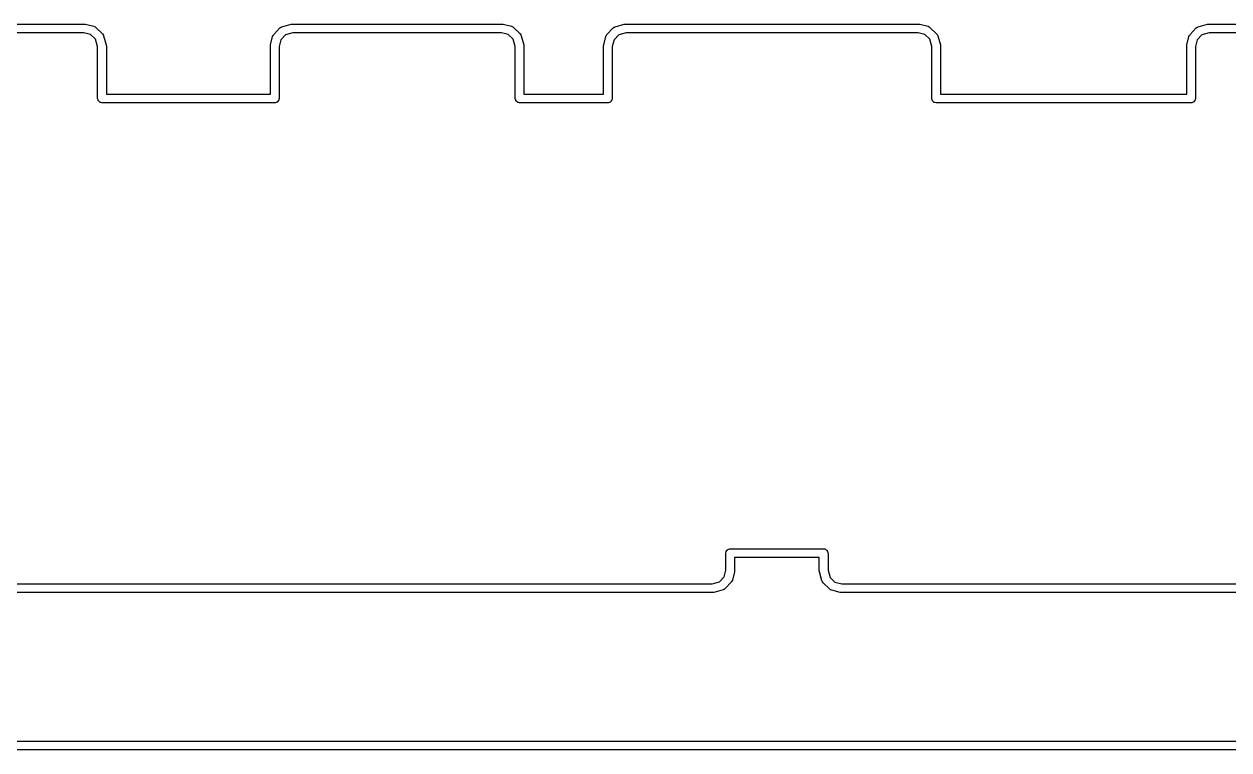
# Model space of a CAD drawing. Extents: x 0.6 to 11, y -5.2 to -1.9.
# Drawn here: x 4.637 to 5.993, y -5.207 to -4.391 of the extents above; entities that cross this region are included whole.
import ezdxf

# ---------------------------------------------------------------- set-up
doc = ezdxf.new("R2010")
doc.units = 0
doc.header["$MEASUREMENT"] = 0
doc.layers.add('BLACK', color=7, linetype='CONTINUOUS')

msp = doc.modelspace()

# ---------------------------------------------------------------- linework, layer by layer
at = {"layer": 'BLACK', "linetype": 'CONTINUOUS'}
for p, q in [((4.46885, -4.39051), (4.70507, -4.39051)), ((4.70507, -4.39051), (4.70615, -4.39066)), ((4.70615, -4.39066), (4.70628, -4.39066)), ((4.70628, -4.39066), (4.71566, -4.39303)), ((4.92732, -4.39354), (4.93753, -4.39069)), ((4.93753, -4.39069), (4.93879, -4.39052)), ((4.93879, -4.39052), (4.93885, -4.39051)), ((4.93885, -4.39051), (5.17507, -4.39051)), ((5.17507, -4.39051), (5.17615, -4.39066)), ((5.17615, -4.39066), (5.17628, -4.39066)), ((5.17628, -4.39066), (5.18566, -4.39303)), ((5.30232, -4.39354), (5.31253, -4.39069)), ((5.31253, -4.39069), (5.31379, -4.39052)), ((5.31379, -4.39052), (5.31385, -4.39051)), ((5.31385, -4.39051), (5.4076, -4.39051)), ((5.4076, -4.39051), (5.55007, -4.39051)), ((5.55007, -4.39051), (5.64382, -4.39051)), ((5.64382, -4.39051), (5.6449, -4.39066)), ((5.6449, -4.39066), (5.64503, -4.39066)), ((5.64503, -4.39066), (5.65441, -4.39303)), ((5.95857, -4.39354), (5.96878, -4.39069)), ((5.96878, -4.39069), (5.97004, -4.39052)), ((5.97004, -4.39052), (5.9701, -4.39051)), ((5.9701, -4.39051), (6.06385, -4.39051)), ((4.70446, -4.40035), (4.46952, -4.40035)), ((4.71199, -4.40226), (4.70446, -4.40035)), ((4.71753, -4.40753), (4.71199, -4.40226)), ((4.71566, -4.39303), (4.71696, -4.39357)), ((4.71696, -4.39357), (4.71734, -4.39398)), ((4.71734, -4.39398), (4.71785, -4.39424)), ((4.71785, -4.39424), (4.7253, -4.40134)), ((4.7253, -4.40134), (4.72617, -4.40244)), ((4.72617, -4.40244), (4.72631, -4.40305)), ((4.72631, -4.40305), (4.72665, -4.40358)), ((4.72665, -4.40358), (4.7295, -4.41379)), ((4.91439, -4.41391), (4.91677, -4.40452)), ((4.91677, -4.40452), (4.9173, -4.40323)), ((4.9173, -4.40323), (4.91772, -4.40284)), ((4.91772, -4.40284), (4.91798, -4.40234)), ((4.91798, -4.40234), (4.92508, -4.39488)), ((4.92508, -4.39488), (4.92618, -4.39402)), ((4.93127, -4.40265), (4.92599, -4.40819)), ((4.92618, -4.39402), (4.92679, -4.39387)), ((4.92679, -4.39387), (4.92732, -4.39354)), ((4.93952, -4.40035), (4.93127, -4.40265)), ((5.17446, -4.40035), (4.93952, -4.40035)), ((5.18199, -4.40226), (5.17446, -4.40035)), ((5.18753, -4.40753), (5.18199, -4.40226)), ((5.18566, -4.39303), (5.18696, -4.39357)), ((5.18696, -4.39357), (5.18734, -4.39398)), ((5.18734, -4.39398), (5.18785, -4.39424)), ((5.18785, -4.39424), (5.1953, -4.40134)), ((5.1953, -4.40134), (5.19617, -4.40244)), ((5.19617, -4.40244), (5.19631, -4.40305)), ((5.19631, -4.40305), (5.19665, -4.40358)), ((5.19665, -4.40358), (5.1995, -4.41379)), ((5.28939, -4.41391), (5.29177, -4.40452)), ((5.29177, -4.40452), (5.2923, -4.40323)), ((5.2923, -4.40323), (5.29272, -4.40284)), ((5.29272, -4.40284), (5.29298, -4.40234)), ((5.29298, -4.40234), (5.30008, -4.39488)), ((5.30008, -4.39488), (5.30118, -4.39402)), ((5.30627, -4.40265), (5.30099, -4.40819)), ((5.30118, -4.39402), (5.30179, -4.39387)), ((5.30179, -4.39387), (5.30232, -4.39354)), ((5.31452, -4.40035), (5.30627, -4.40265)), ((5.4076, -4.40035), (5.31452, -4.40035)), ((5.55007, -4.40035), (5.4076, -4.40035)), ((5.64321, -4.40035), (5.55007, -4.40035)), ((5.65074, -4.40226), (5.64321, -4.40035)), ((5.65628, -4.40753), (5.65074, -4.40226)), ((5.65441, -4.39303), (5.65571, -4.39357)), ((5.65571, -4.39357), (5.65609, -4.39398)), ((5.65609, -4.39398), (5.6566, -4.39424)), ((5.6566, -4.39424), (5.66405, -4.40134)), ((5.66405, -4.40134), (5.66492, -4.40244)), ((5.66492, -4.40244), (5.66506, -4.40305)), ((5.66506, -4.40305), (5.66539, -4.40358)), ((5.66539, -4.40358), (5.66824, -4.41379)), ((5.94564, -4.41391), (5.94802, -4.40452)), ((5.94802, -4.40452), (5.94855, -4.40323)), ((5.94855, -4.40323), (5.94897, -4.40284)), ((5.94897, -4.40284), (5.94923, -4.40234)), ((5.94923, -4.40234), (5.95633, -4.39488)), ((5.95633, -4.39488), (5.95743, -4.39402)), ((5.96252, -4.40265), (5.95724, -4.40819)), ((5.95743, -4.39402), (5.95804, -4.39387)), ((5.95804, -4.39387), (5.95857, -4.39354)), ((5.97077, -4.40035), (5.96252, -4.40265)), ((6.06385, -4.40035), (5.97077, -4.40035)), ((4.71983, -4.41579), (4.71753, -4.40753)), ((4.71983, -4.47416), (4.71983, -4.41579)), ((4.7295, -4.41379), (4.72966, -4.41506)), ((4.72966, -4.41506), (4.72968, -4.41511)), ((4.72968, -4.41511), (4.72968, -4.46924)), ((4.91424, -4.41511), (4.9144, -4.41403)), ((4.91424, -4.46924), (4.91424, -4.41511)), ((4.9144, -4.41403), (4.91439, -4.41391)), ((4.92599, -4.40819), (4.92409, -4.41573)), ((4.92409, -4.41573), (4.92409, -4.47416)), ((5.18983, -4.41579), (5.18753, -4.40753)), ((5.18983, -4.47416), (5.18983, -4.41579)), ((5.1995, -4.41379), (5.19966, -4.41506)), ((5.19966, -4.41506), (5.19968, -4.41511)), ((5.19968, -4.41511), (5.19968, -4.46924)), ((5.28924, -4.41511), (5.2894, -4.41403)), ((5.28924, -4.46924), (5.28924, -4.41511)), ((5.2894, -4.41403), (5.28939, -4.41391)), ((5.30099, -4.40819), (5.29909, -4.41573)), ((5.29909, -4.41573), (5.29909, -4.47416)), ((5.65858, -4.41579), (5.65628, -4.40753)), ((5.65858, -4.47416), (5.65858, -4.41579)), ((5.66824, -4.41379), (5.66841, -4.41506)), ((5.66841, -4.41506), (5.66843, -4.41511)), ((5.66843, -4.41511), (5.66843, -4.46924)), ((5.94549, -4.41511), (5.94565, -4.41403)), ((5.94549, -4.46924), (5.94549, -4.41511)), ((5.94565, -4.41403), (5.94564, -4.41391)), ((5.95724, -4.40819), (5.95534, -4.41573)), ((5.95534, -4.41573), (5.95534, -4.47416)), ((4.71994, -4.47451), (4.71983, -4.47416)), ((4.72968, -4.46924), (4.91424, -4.46924)), ((4.92409, -4.47416), (4.92389, -4.47555)), ((5.18994, -4.47451), (5.18983, -4.47416)), ((5.19968, -4.46924), (5.28924, -4.46924)), ((5.29909, -4.47416), (5.29889, -4.47555)), ((5.65868, -4.47451), (5.65858, -4.47416)), ((5.66843, -4.46924), (5.94549, -4.46924)), ((5.95534, -4.47416), (5.95514, -4.47555)), ((4.71988, -4.47486), (4.71994, -4.47451)), ((4.72032, -4.47582), (4.71988, -4.47486)), ((4.72062, -4.47682), (4.72032, -4.47582)), ((4.72089, -4.47706), (4.72062, -4.47682)), ((4.72104, -4.47739), (4.72089, -4.47706)), ((4.72192, -4.47795), (4.72104, -4.47739)), ((4.72271, -4.47864), (4.72192, -4.47795)), ((4.72307, -4.47869), (4.72271, -4.47864)), ((4.72337, -4.47889), (4.72307, -4.47869)), ((4.72476, -4.47908), (4.72337, -4.47889)), ((4.91916, -4.47908), (4.72476, -4.47908)), ((4.91951, -4.47898), (4.91916, -4.47908)), ((4.91987, -4.47903), (4.91951, -4.47898)), ((4.92082, -4.4786), (4.91987, -4.47903)), ((4.92183, -4.4783), (4.92082, -4.4786)), ((4.92206, -4.47803), (4.92183, -4.4783)), ((4.92239, -4.47788), (4.92206, -4.47803)), ((4.92295, -4.477), (4.92239, -4.47788)), ((4.92364, -4.47621), (4.92295, -4.477)), ((4.92369, -4.47585), (4.92364, -4.47621)), ((4.92389, -4.47555), (4.92369, -4.47585)), ((5.18988, -4.47486), (5.18994, -4.47451)), ((5.19032, -4.47582), (5.18988, -4.47486)), ((5.19062, -4.47682), (5.19032, -4.47582)), ((5.19089, -4.47706), (5.19062, -4.47682)), ((5.19104, -4.47739), (5.19089, -4.47706)), ((5.19192, -4.47795), (5.19104, -4.47739)), ((5.19271, -4.47864), (5.19192, -4.47795)), ((5.19307, -4.47869), (5.19271, -4.47864)), ((5.19337, -4.47889), (5.19307, -4.47869)), ((5.19476, -4.47908), (5.19337, -4.47889)), ((5.29416, -4.47908), (5.19476, -4.47908)), ((5.29451, -4.47898), (5.29416, -4.47908)), ((5.29487, -4.47903), (5.29451, -4.47898)), ((5.29582, -4.4786), (5.29487, -4.47903)), ((5.29683, -4.4783), (5.29582, -4.4786)), ((5.29706, -4.47803), (5.29683, -4.4783)), ((5.29739, -4.47788), (5.29706, -4.47803)), ((5.29795, -4.477), (5.29739, -4.47788)), ((5.29864, -4.47621), (5.29795, -4.477)), ((5.29869, -4.47585), (5.29864, -4.47621)), ((5.29889, -4.47555), (5.29869, -4.47585)), ((5.65863, -4.47486), (5.65868, -4.47451)), ((5.65907, -4.47582), (5.65863, -4.47486)), ((5.65936, -4.47682), (5.65907, -4.47582)), ((5.65964, -4.47706), (5.65936, -4.47682)), ((5.65979, -4.47739), (5.65964, -4.47706)), ((5.66067, -4.47795), (5.65979, -4.47739)), ((5.66146, -4.47864), (5.66067, -4.47795)), ((5.66182, -4.47869), (5.66146, -4.47864)), ((5.66212, -4.47889), (5.66182, -4.47869)), ((5.6635, -4.47908), (5.66212, -4.47889)), ((5.95041, -4.47908), (5.6635, -4.47908)), ((5.95076, -4.47898), (5.95041, -4.47908)), ((5.95112, -4.47903), (5.95076, -4.47898)), ((5.95207, -4.4786), (5.95112, -4.47903)), ((5.95308, -4.4783), (5.95207, -4.4786)), ((5.95331, -4.47803), (5.95308, -4.4783)), ((5.95364, -4.47788), (5.95331, -4.47803)), ((5.9542, -4.477), (5.95364, -4.47788)), ((5.95489, -4.47621), (5.9542, -4.477)), ((5.95494, -4.47585), (5.95489, -4.47621)), ((5.95514, -4.47555), (5.95494, -4.47585)), ((5.42692, -4.98598), (5.42712, -4.98459)), ((5.42692, -5.00505), (5.42692, -4.98598)), ((5.42712, -4.98459), (5.42731, -4.98429)), ((5.42731, -4.98429), (5.42736, -4.98394)), ((5.42736, -4.98394), (5.42805, -4.98314)), ((5.42805, -4.98314), (5.42862, -4.98226)), ((5.42862, -4.98226), (5.42894, -4.98211)), ((5.42894, -4.98211), (5.42918, -4.98184)), ((5.42918, -4.98184), (5.43019, -4.98154)), ((5.43019, -4.98154), (5.43114, -4.98111)), ((5.43114, -4.98111), (5.4315, -4.98116)), ((5.4315, -4.98116), (5.43184, -4.98106)), ((5.43184, -4.98106), (5.53691, -4.98106)), ((5.53691, -4.98106), (5.5383, -4.98126)), ((5.5383, -4.98126), (5.5386, -4.98145)), ((5.5386, -4.98145), (5.53895, -4.9815)), ((5.53895, -4.9815), (5.53975, -4.98219)), ((5.53975, -4.98219), (5.54063, -4.98276)), ((5.54063, -4.98276), (5.54078, -4.98308)), ((5.54078, -4.98308), (5.54105, -4.98332)), ((5.54105, -4.98332), (5.54134, -4.98433)), ((5.54134, -4.98433), (5.54178, -4.98528)), ((5.54178, -4.98528), (5.54173, -4.98564)), ((5.54173, -4.98564), (5.54183, -4.98598)), ((5.54183, -4.98598), (5.54183, -5.00499)), ((5.53199, -4.9909), (5.43676, -4.9909)), ((5.43676, -4.9909), (5.43676, -5.00566)), ((5.53199, -5.00566), (5.53199, -4.9909)), ((5.41973, -5.01812), (5.42501, -5.01258)), ((5.42501, -5.01258), (5.42692, -5.00505)), ((5.43424, -5.01625), (5.4337, -5.01755)), ((5.43661, -5.00687), (5.43424, -5.01625)), ((5.43676, -5.00566), (5.43661, -5.00674)), ((5.43661, -5.00674), (5.43661, -5.00687)), ((5.532, -5.00571), (5.53199, -5.00566)), ((5.53217, -5.00698), (5.532, -5.00571)), ((5.53502, -5.01719), (5.53217, -5.00698)), ((5.54183, -5.00499), (5.54413, -5.01324)), ((5.54413, -5.01324), (5.54967, -5.01851)), ((5.41216, -5.03027), (3.77534, -5.03027)), ((3.77596, -5.02042), (5.41148, -5.02042)), ((5.41148, -5.02042), (5.41973, -5.01812)), ((5.41221, -5.03025), (5.41216, -5.03027)), ((5.41348, -5.03008), (5.41221, -5.03025)), ((5.42369, -5.02723), (5.41348, -5.03008)), ((5.42422, -5.0269), (5.42369, -5.02723)), ((5.42482, -5.02676), (5.42422, -5.0269)), ((5.42593, -5.02589), (5.42482, -5.02676)), ((5.43303, -5.01844), (5.42593, -5.02589)), ((5.43329, -5.01793), (5.43303, -5.01844)), ((5.4337, -5.01755), (5.43329, -5.01793)), ((5.53535, -5.01772), (5.53502, -5.01719)), ((5.5355, -5.01833), (5.53535, -5.01772)), ((5.53636, -5.01943), (5.5355, -5.01833)), ((5.54382, -5.02653), (5.53636, -5.01943)), ((5.54432, -5.02679), (5.54382, -5.02653)), ((5.54471, -5.02721), (5.54432, -5.02679)), ((5.546, -5.02774), (5.54471, -5.02721)), ((5.55539, -5.03012), (5.546, -5.02774)), ((5.54967, -5.01851), (5.55721, -5.02042)), ((5.55551, -5.03011), (5.55539, -5.03012)), ((5.55659, -5.03027), (5.55551, -5.03011)), ((6.06841, -5.03027), (5.55659, -5.03027)), ((5.55721, -5.02042), (6.06773, -5.02042)), ((3.78259, -5.19759), (7.84241, -5.19759)), ((7.84242, -5.20743), (3.78258, -5.20743))]:
    msp.add_line(p, q, dxfattribs=at)

doc.saveas('drawing.dxf')
